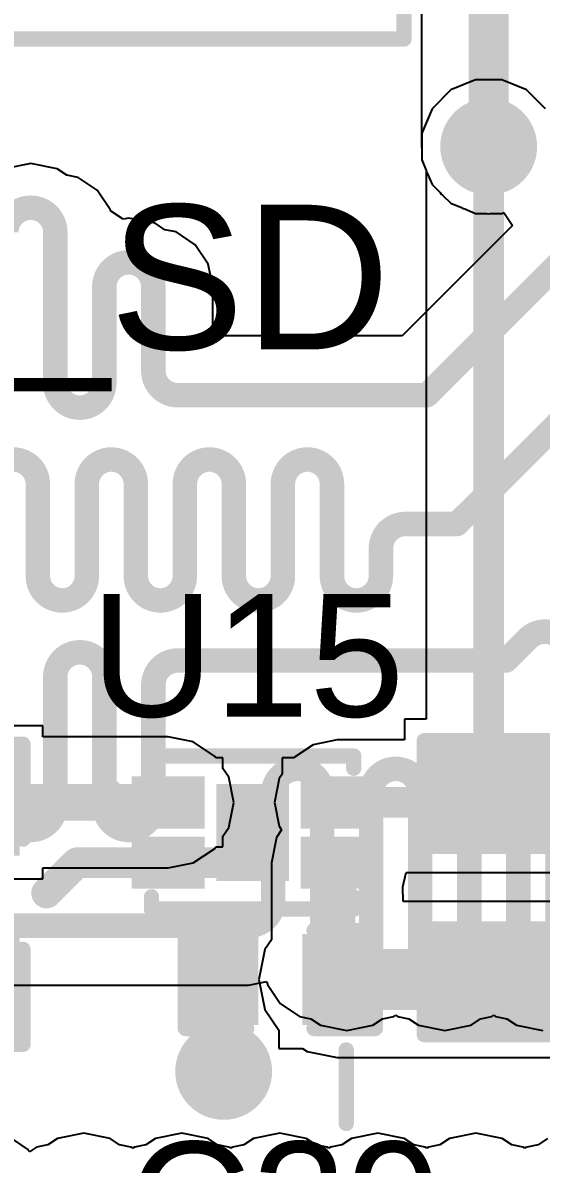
# Model space of a CAD drawing. Header units: millimetres. Extents: x 0 to 172, y 0 to 138.
# Drawn here: x 6.79 to 11.09, y 11.55 to 21.02 of the extents above; entities that cross this region are included whole.
import ezdxf

# ---------------------------------------------------------------- set-up
doc = ezdxf.new("R2010")
doc.units = ezdxf.units.MM
for name, color, linetype in [('BottomLayer', 5, 'Continuous'), ('BottomSolder', 6, 'Continuous'), ('TopLayer', 1, 'Continuous'), ('TopOverlay', 2, 'Continuous'), ('TopPaste', 8, 'Continuous'), ('TopSolder', 216, 'Continuous'), ('ViaHoleLayer', 16, 'Continuous')]:
    doc.layers.add(name, color=color, linetype=linetype)
doc.styles.add('Arial', font='', dxfattribs={"height": 0.2})
doc.styles.get('Arial').set_extended_font_data('Arial')

# ---------------------------------------------------------------- blocks, each defined once
blk = doc.blocks.new('4_TMLF___1_2X1_6__19')
at = {"layer": 'TopLayer'}
for points in [[(-0.9, 0.365), (-0.5, 0.365), (-0.5, 0.135), (-0.9, 0.135)], [(-0.2, 0.3), (0.2, 0.3), (0.2, -0.3), (-0.2, -0.3)], [(0.5, 0.365), (0.9, 0.365), (0.9, 0.135), (0.5, 0.135)], [(-0.9, -0.135), (-0.5, -0.135), (-0.5, -0.365), (-0.9, -0.365)], [(0.5, -0.135), (0.9, -0.135), (0.9, -0.365), (0.5, -0.365)]]:
    blk.add_hatch(color=1, dxfattribs=at).paths.add_polyline_path(points)
at = {"layer": 'TopPaste'}
for points in [[(-0.9, 0.365), (-0.5, 0.365), (-0.5, 0.135), (-0.9, 0.135)], [(-0.2, 0.3), (0.2, 0.3), (0.2, -0.3), (-0.2, -0.3)], [(0.5, 0.365), (0.9, 0.365), (0.9, 0.135), (0.5, 0.135)], [(-0.9, -0.135), (-0.5, -0.135), (-0.5, -0.365), (-0.9, -0.365)], [(0.5, -0.135), (0.9, -0.135), (0.9, -0.365), (0.5, -0.365)]]:
    blk.add_hatch(color=8, dxfattribs=at).paths.add_polyline_path(points)
at = {"layer": 'TopSolder'}
for points in [[(-1.0016, 0.4666), (-0.3984, 0.4666), (-0.3984, 0.0334), (-1.0016, 0.0334)], [(-0.3016, 0.4016), (0.3016, 0.4016), (0.3016, -0.4016), (-0.3016, -0.4016)], [(0.3984, 0.4666), (1.0016, 0.4666), (1.0016, 0.0334), (0.3984, 0.0334)], [(-1.0016, -0.0334), (-0.3984, -0.0334), (-0.3984, -0.4666), (-1.0016, -0.4666)], [(0.3984, -0.0334), (1.0016, -0.0334), (1.0016, -0.4666), (0.3984, -0.4666)]]:
    blk.add_hatch(color=216, dxfattribs=at).paths.add_polyline_path(points)
at = {"layer": 'TopOverlay', "const_width": 0.127}
for points in [[(-0.8382, 0.635), (0.8382, 0.635)], [(-0.8382, 0.5334), (-0.8382, 0.635)], [(0.8382, 0.5334), (0.8382, 0.6334)], [(-1.1938, 0.4064), (-1.0668, 0.2794)], [(-1.1938, 0.1524), (-1.1938, 0.4064)], [(-1.1938, 0.1524), (-1.0668, 0.2794)], [(-0.8382, -0.635), (-0.8382, -0.5334)], [(0.8382, -0.6334), (0.8382, -0.5334)], [(-0.8382, -0.635), (0.8382, -0.635)]]:
    blk.add_lwpolyline(points, dxfattribs=at)
at = {"layer": 'TopOverlay', "const_width": 0.0635}
for points in [[(-0.8699, 0.635, 1), (-0.8064, 0.635, 1)], [(-0.8699, 0.635, 1), (-0.8064, 0.635, 1)], [(0.8065, 0.635, 1), (0.87, 0.635, 1)], [(0.8065, 0.6334, 1), (0.87, 0.6334, 1)], [(-0.8699, 0.5334, 1), (-0.8064, 0.5334, 1)], [(0.8065, 0.5334, 1), (0.87, 0.5334, 1)], [(-1.2255, 0.4064, 1), (-1.1621, 0.4064, 1)], [(-1.2255, 0.4064, 1), (-1.1621, 0.4064, 1)], [(-1.0985, 0.2794, 1), (-1.0351, 0.2794, 1)], [(-1.0985, 0.2794, 1), (-1.0351, 0.2794, 1)], [(-1.2255, 0.1524, 1), (-1.1621, 0.1524, 1)], [(-1.2255, 0.1524, 1), (-1.1621, 0.1524, 1)], [(-0.8699, -0.5334, 1), (-0.8064, -0.5334, 1)], [(0.8065, -0.5334, 1), (0.87, -0.5334, 1)], [(-0.8699, -0.635, 1), (-0.8064, -0.635, 1)], [(-0.8699, -0.635, 1), (-0.8064, -0.635, 1)], [(0.8065, -0.6334, 1), (0.87, -0.6334, 1)], [(0.8065, -0.635, 1), (0.87, -0.635, 1)]]:
    blk.add_lwpolyline(points, format="xyb", close=True, dxfattribs=at)
blk = doc.blocks.new('SSOP_28_208____31')
at = {"layer": 'TopOverlay', "const_width": 0.127}
for points in [[(2.7178, -5.207), (2.7178, -4.6228)], [(-2.7178, -5.207), (2.7178, -5.207)]]:
    blk.add_lwpolyline(points, dxfattribs=at)
at = {"layer": 'TopOverlay', "const_width": 0.0635}
blk.add_lwpolyline([(2.686, -5.207, 1), (2.7496, -5.207, 1)], format="xyb", close=True, dxfattribs=at)
blk.add_lwpolyline([(2.686, -5.207, 1), (2.7496, -5.207, 1)], format="xyb", close=True, dxfattribs=at)
blk = doc.blocks.new('R___0603_197')
at = {"layer": 'TopLayer'}
for points in [[(-0.381, 0.4445), (-0.381, -0.4445), (-1.143, -0.4445), (-1.143, 0.4445)], [(1.143, 0.4445), (1.143, -0.4445), (0.381, -0.4445), (0.381, 0.4445)]]:
    blk.add_hatch(color=1, dxfattribs=at).paths.add_polyline_path(points)
at = {"layer": 'TopPaste'}
for points in [[(-0.381, 0.4445), (-0.381, -0.4445), (-1.143, -0.4445), (-1.143, 0.4445)], [(1.143, 0.4445), (1.143, -0.4445), (0.381, -0.4445), (0.381, 0.4445)]]:
    blk.add_hatch(color=8, dxfattribs=at).paths.add_polyline_path(points)
at = {"layer": 'TopSolder'}
for points in [[(-0.2794, 0.5461), (-0.2794, -0.5461), (-1.2446, -0.5461), (-1.2446, 0.5461)], [(1.2446, 0.5461), (1.2446, -0.5461), (0.2794, -0.5461), (0.2794, 0.5461)]]:
    blk.add_hatch(color=216, dxfattribs=at).paths.add_polyline_path(points)
at = {"layer": 'TopOverlay', "const_width": 0.127}
for points in [[(1.2192, 0.5334), (-1.2192, 0.5334)], [(-1.2192, -0.5334), (-1.2192, 0.5334)], [(1.2192, -0.5334), (1.2192, 0.5334)], [(1.2192, -0.5334), (-1.2192, -0.5334)]]:
    blk.add_lwpolyline(points, dxfattribs=at)
at = {"layer": 'TopOverlay', "const_width": 0.0635}
for points in [[(-1.25095, 0.5334, 1), (-1.18745, 0.5334, 1)], [(-1.25095, 0.5334, 1), (-1.18745, 0.5334, 1)], [(1.18745, 0.5334, 1), (1.25095, 0.5334, 1)], [(1.18745, 0.5334, 1), (1.25095, 0.5334, 1)], [(-1.25095, -0.5334, 1), (-1.18745, -0.5334, 1)], [(-1.25095, -0.5334, 1), (-1.18745, -0.5334, 1)], [(1.18745, -0.5334, 1), (1.25095, -0.5334, 1)], [(1.18745, -0.5334, 1), (1.25095, -0.5334, 1)]]:
    blk.add_lwpolyline(points, format="xyb", close=True, dxfattribs=at)
blk = doc.blocks.new('C___0603_401')
at = {"layer": 'TopLayer'}
for points in [[(-0.381, 0.4445), (-0.381, -0.4445), (-1.143, -0.4445), (-1.143, 0.4445)], [(1.143, 0.4445), (1.143, -0.4445), (0.381, -0.4445), (0.381, 0.4445)]]:
    blk.add_hatch(color=1, dxfattribs=at).paths.add_polyline_path(points)
at = {"layer": 'TopPaste'}
for points in [[(-0.381, 0.4445), (-0.381, -0.4445), (-1.143, -0.4445), (-1.143, 0.4445)], [(1.143, 0.4445), (1.143, -0.4445), (0.381, -0.4445), (0.381, 0.4445)]]:
    blk.add_hatch(color=8, dxfattribs=at).paths.add_polyline_path(points)
at = {"layer": 'TopSolder'}
for points in [[(-0.321, 0.5045), (-0.321, -0.5045), (-1.203, -0.5045), (-1.203, 0.5045)], [(1.203, 0.5045), (1.203, -0.5045), (0.321, -0.5045), (0.321, 0.5045)]]:
    blk.add_hatch(color=216, dxfattribs=at).paths.add_polyline_path(points)
at = {"layer": 'TopOverlay', "const_width": 0.127}
for points in [[(-1.2446, 0.5334), (-1.2446, -0.5334)], [(-1.2446, 0.5334), (-0.4572, 0.5334)], [(0.4572, 0.5334), (1.2446, 0.5334)], [(1.2446, 0.5334), (1.2446, -0.5334)], [(-1.2446, -0.5334), (-0.4572, -0.5334)], [(0.4572, -0.5334), (1.2446, -0.5334)]]:
    blk.add_lwpolyline(points, dxfattribs=at)
at = {"layer": 'TopOverlay', "const_width": 0.0635}
for points in [[(-1.2764, 0.5334, 1), (-1.2128, 0.5334, 1)], [(-1.2764, 0.5334, 1), (-1.2128, 0.5334, 1)], [(-0.4889, 0.5334, 1), (-0.4254, 0.5334, 1)], [(0.4254, 0.5334, 1), (0.4889, 0.5334, 1)], [(1.2128, 0.5334, 1), (1.2764, 0.5334, 1)], [(1.2128, 0.5334, 1), (1.2764, 0.5334, 1)], [(-1.2764, -0.5334, 1), (-1.2128, -0.5334, 1)], [(-1.2764, -0.5334, 1), (-1.2128, -0.5334, 1)], [(-0.4889, -0.5334, 1), (-0.4254, -0.5334, 1)], [(0.4254, -0.5334, 1), (0.4889, -0.5334, 1)], [(1.2128, -0.5334, 1), (1.2764, -0.5334, 1)], [(1.2128, -0.5334, 1), (1.2764, -0.5334, 1)]]:
    blk.add_lwpolyline(points, format="xyb", close=True, dxfattribs=at)
blk = doc.blocks.new('C___0402_402')
at = {"layer": 'TopLayer'}
for points in [[(-0.6985, -0.3175), (-0.6985, 0.3175), (-0.2413, 0.3175), (-0.2413, -0.3175)], [(0.2413, -0.3175), (0.2413, 0.3175), (0.6985, 0.3175), (0.6985, -0.3175)]]:
    blk.add_hatch(color=1, dxfattribs=at).paths.add_polyline_path(points)
at = {"layer": 'TopPaste'}
for points in [[(-0.6985, -0.3175), (-0.6985, 0.3175), (-0.2413, 0.3175), (-0.2413, -0.3175)], [(0.2413, -0.3175), (0.2413, 0.3175), (0.6985, 0.3175), (0.6985, -0.3175)]]:
    blk.add_hatch(color=8, dxfattribs=at).paths.add_polyline_path(points)
at = {"layer": 'TopSolder'}
for points in [[(-0.7585, -0.3775), (-0.7585, 0.3775), (-0.1813, 0.3775), (-0.1813, -0.3775)], [(0.1813, -0.3775), (0.1813, 0.3775), (0.7585, 0.3775), (0.7585, -0.3775)]]:
    blk.add_hatch(color=216, dxfattribs=at).paths.add_polyline_path(points)
at = {"layer": 'TopOverlay', "const_width": 0.127}
for points in [[(-0.7874, -0.4064), (-0.7874, 0.4064)], [(-0.7874, 0.4064), (-0.2794, 0.4064)], [(0.2794, 0.4064), (0.7874, 0.4064)], [(0.7874, -0.4064), (0.7874, 0.4064)], [(-0.7874, -0.4064), (-0.2794, -0.4064)], [(0.2794, -0.4064), (0.7874, -0.4064)]]:
    blk.add_lwpolyline(points, dxfattribs=at)
at = {"layer": 'TopOverlay', "const_width": 0.0635}
for points in [[(-0.8191, 0.4064, 1), (-0.7556, 0.4064, 1)], [(-0.8191, 0.4064, 1), (-0.7556, 0.4064, 1)], [(-0.3111, 0.4064, 1), (-0.2477, 0.4064, 1)], [(0.2477, 0.4064, 1), (0.3111, 0.4064, 1)], [(0.7556, 0.4064, 1), (0.8191, 0.4064, 1)], [(0.7556, 0.4064, 1), (0.8191, 0.4064, 1)], [(-0.8191, -0.4064, 1), (-0.7556, -0.4064, 1)], [(-0.8191, -0.4064, 1), (-0.7556, -0.4064, 1)], [(-0.3111, -0.4064, 1), (-0.2477, -0.4064, 1)], [(0.2477, -0.4064, 1), (0.3111, -0.4064, 1)], [(0.7556, -0.4064, 1), (0.8191, -0.4064, 1)], [(0.7556, -0.4064, 1), (0.8191, -0.4064, 1)]]:
    blk.add_lwpolyline(points, format="xyb", close=True, dxfattribs=at)

msp = doc.modelspace()

# ---------------------------------------------------------------- hatches: boundary and pattern name
at = {"layer": 'BottomLayer'}
h = msp.add_hatch(color=5, dxfattribs=at)
edge = h.paths.add_edge_path()
edge.add_arc((10.6553, 19.9898), 0.3, 0, 360)
h = msp.add_hatch(color=5, dxfattribs=at)
edge = h.paths.add_edge_path()
edge.add_arc((8.4582, 12.319), 0.3, 0, 360)
at = {"layer": 'BottomSolder'}
h = msp.add_hatch(color=6, dxfattribs=at)
edge = h.paths.add_edge_path()
edge.add_arc((10.6553, 19.9898), 0.4016, 0, 360)
h = msp.add_hatch(color=6, dxfattribs=at)
edge = h.paths.add_edge_path()
edge.add_arc((8.4582, 12.319), 0.4016, 0, 360)
at = {"layer": 'TopLayer'}
h = msp.add_hatch(color=1, dxfattribs=at)
edge = h.paths.add_edge_path()
edge.add_arc((10.6553, 19.9898), 0.3, 0, 360)
h = msp.add_hatch(color=1, dxfattribs=at)
edge = h.paths.add_edge_path()
edge.add_arc((8.4582, 12.319), 0.3, 0, 360)
at = {"layer": 'TopSolder'}
h = msp.add_hatch(color=216, dxfattribs=at)
edge = h.paths.add_edge_path()
edge.add_arc((10.6553, 19.9898), 0.4016, 0, 360)
h = msp.add_hatch(color=216, dxfattribs=at)
edge = h.paths.add_edge_path()
edge.add_arc((8.4582, 12.319), 0.4016, 0, 360)
at = {"layer": 'ViaHoleLayer'}
h = msp.add_hatch(color=16, dxfattribs=at)
edge = h.paths.add_edge_path()
edge.add_arc((10.6553, 19.9898), 0.15, 0, 360)
h = msp.add_hatch(color=16, dxfattribs=at)
edge = h.paths.add_edge_path()
edge.add_arc((8.4582, 12.319), 0.15, 0, 360)

# ---------------------------------------------------------------- linework, layer by layer
at = {"layer": 'BottomLayer'}
for p, q in [((10.0985, 30.8483), (10.0985, 19.9898)), ((10.0985, 19.9898), (10.1013, 19.9757)), ((10.1013, 19.9757), (10.1013, 19.8796)), ((6.859, 19.8495), (6.641, 19.8061)), ((7.077, 19.8061), (6.859, 19.8495)), ((7.1565, 19.753), (7.077, 19.8061)), ((10.1013, 19.8796), (10.1381, 19.7908)), ((10.1381, 19.7908), (10.1409, 19.7767)), ((7.2505, 19.7343), (7.1565, 19.753)), ((7.4102, 19.6277), (7.2505, 19.7343)), ((10.1409, 19.7767), (10.1489, 19.7648)), ((10.1489, 19.7648), (10.1856, 19.676)), ((7.5168, 19.468), (7.4102, 19.6277)), ((10.1856, 19.676), (10.2536, 19.608)), ((10.2536, 19.608), (10.2616, 19.5961)), ((10.2616, 19.5961), (10.2735, 19.5881)), ((10.2735, 19.5881), (10.3415, 19.5201)), ((10.3415, 19.5201), (10.4303, 19.4834)), ((7.5188, 19.4578), (7.5168, 19.468)), ((7.6244, 19.3873), (7.5188, 19.4578)), ((10.4303, 19.4834), (10.4422, 19.4754)), ((10.4422, 19.4754), (10.4563, 19.4726)), ((10.4563, 19.4726), (10.5451, 19.4358)), ((10.5451, 19.4358), (10.6412, 19.4358)), ((10.6412, 19.4358), (10.6553, 19.433)), ((10.6553, 19.433), (10.6694, 19.4358)), ((10.6694, 19.4358), (10.7655, 19.4358)), ((10.7655, 19.4358), (10.782, 19.4427)), ((10.782, 19.4427), (10.854, 19.335)), ((7.6718, 19.3967), (7.6244, 19.3873)), ((7.8898, 19.3533), (7.6718, 19.3967)), ((7.9693, 19.3002), (7.8898, 19.3533)), ((10.854, 19.335), (9.9384, 18.4194)), ((8.0633, 19.2815), (7.9693, 19.3002)), ((8.223, 19.1749), (8.0633, 19.2815)), ((8.3296, 19.0152), (8.223, 19.1749)), ((8.3671, 18.8269), (8.3296, 19.0152)), ((8.3671, 18.4194), (8.3671, 18.8269)), ((9.9384, 18.4194), (8.3671, 18.4194)), ((8.6653, 13.0353), (8.8154, 13.0652)), ((8.8154, 13.0652), (8.8203, 13.0409)), ((5.9446, 13.0353), (8.6653, 13.0353)), ((8.8203, 13.0409), (8.9269, 12.8812)), ((8.9269, 12.8812), (9.0866, 12.7746)), ((9.8696, 12.7746), (9.8845, 12.7845)), ((9.8845, 12.7845), (9.8994, 12.7746)), ((10.6824, 12.7746), (10.6973, 12.7845)), ((10.6973, 12.7845), (10.7122, 12.7746)), ((9.0866, 12.7746), (9.1806, 12.7559)), ((9.1806, 12.7559), (9.26, 12.7028)), ((9.26, 12.7028), (9.4781, 12.6594)), ((9.4781, 12.6594), (9.6961, 12.7028)), ((9.6961, 12.7028), (9.7755, 12.7559)), ((9.7755, 12.7559), (9.8696, 12.7746)), ((9.8994, 12.7746), (9.9934, 12.7559)), ((9.9934, 12.7559), (10.0728, 12.7028)), ((10.0728, 12.7028), (10.2909, 12.6594)), ((10.2909, 12.6594), (10.5089, 12.7028)), ((10.5089, 12.7028), (10.5883, 12.7559)), ((10.5883, 12.7559), (10.6824, 12.7746)), ((10.7122, 12.7746), (10.8062, 12.7559)), ((10.8062, 12.7559), (10.8856, 12.7028)), ((10.8856, 12.7028), (11.1037, 12.6594)), ((6.833, 11.6753), (6.6734, 11.782)), ((7.0798, 11.763), (7.0004, 11.71)), ((7.2979, 11.8064), (7.0798, 11.763)), ((7.5159, 11.763), (7.2979, 11.8064)), ((7.5953, 11.71), (7.5159, 11.763)), ((7.8926, 11.763), (7.8132, 11.71)), ((8.1107, 11.8064), (7.8926, 11.763)), ((8.3287, 11.763), (8.1107, 11.8064)), ((8.4081, 11.71), (8.3287, 11.763)), ((8.7054, 11.763), (8.626, 11.71)), ((8.9235, 11.8064), (8.7054, 11.763)), ((9.1415, 11.763), (8.9235, 11.8064)), ((9.2209, 11.71), (9.1415, 11.763)), ((9.5182, 11.763), (9.4388, 11.71)), ((9.7363, 11.8064), (9.5182, 11.763)), ((9.9543, 11.763), (9.7363, 11.8064)), ((10.0337, 11.71), (9.9543, 11.763)), ((10.331, 11.763), (10.2516, 11.71)), ((10.5491, 11.8064), (10.331, 11.763)), ((10.7671, 11.763), (10.5491, 11.8064)), ((10.8465, 11.71), (10.7671, 11.763)), ((11.1438, 11.763), (11.0644, 11.71)), ((6.8483, 11.6524), (6.833, 11.6753)), ((6.9064, 11.6913), (6.8483, 11.6524)), ((7.0004, 11.71), (6.9064, 11.6913)), ((7.6894, 11.6913), (7.5953, 11.71)), ((7.7043, 11.6813), (7.6894, 11.6913)), ((7.7192, 11.6913), (7.7043, 11.6813)), ((7.8132, 11.71), (7.7192, 11.6913)), ((8.5022, 11.6913), (8.4081, 11.71)), ((8.5171, 11.6813), (8.5022, 11.6913)), ((8.532, 11.6913), (8.5171, 11.6813)), ((8.626, 11.71), (8.532, 11.6913)), ((9.315, 11.6913), (9.2209, 11.71)), ((9.3299, 11.6813), (9.315, 11.6913)), ((9.3448, 11.6913), (9.3299, 11.6813)), ((9.4388, 11.71), (9.3448, 11.6913)), ((10.1278, 11.6913), (10.0337, 11.71)), ((10.1427, 11.6813), (10.1278, 11.6913)), ((10.1576, 11.6913), (10.1427, 11.6813)), ((10.2516, 11.71), (10.1576, 11.6913)), ((10.9406, 11.6913), (10.8465, 11.71)), ((10.9555, 11.6813), (10.9406, 11.6913)), ((10.9704, 11.6913), (10.9555, 11.6813)), ((11.0644, 11.71), (10.9704, 11.6913))]:
    msp.add_line(p, q, dxfattribs=at)
for points, const_width in [([(10.6553, 19.9898), (10.6553, 30.8483)], 0.3302), ([(10.1422, 17.9274), (11.5385, 19.3237)], 0.2032), ([(7.0622, 18.0276), (7.0622, 19.2797)], 0.2032), ([(7.4686, 18.0276), (7.4686, 18.8269)], 0.2032), ([(7.875, 18.1306), (7.875, 18.8269)], 0.2032), ([(10.4897, 16.9566), (12.1652, 18.6321)], 0.2032), ([(8.0782, 17.9274), (9.2933, 17.9274)], 0.2032), ([(9.2933, 17.9274), (10.1422, 17.9274)], 0.2032), ([(6.9172, 16.4285), (6.9172, 17.191)], 0.2032), ([(7.3236, 16.4285), (7.3236, 17.191)], 0.2032), ([(7.73, 16.4285), (7.73, 17.191)], 0.2032), ([(8.1364, 16.4285), (8.1364, 17.191)], 0.2032), ([(8.5428, 16.4285), (8.5428, 17.191)], 0.2032), ([(8.9492, 16.4285), (8.9492, 17.191)], 0.2032), ([(9.3556, 16.4285), (9.3556, 17.191)], 0.2032), ([(10.3928, 16.8598), (10.4897, 16.9566)], 0.2032), ([(9.9652, 16.8598), (10.3928, 16.8598)], 0.2032), ([(9.762, 16.4285), (9.762, 16.6566)], 0.2032), ([(10.7985, 15.7274), (10.9784, 15.9073)], 0.2032), ([(8.0782, 15.7274), (8.852, 15.7274)], 0.2032), ([(8.852, 15.7274), (10.1526, 15.7274)], 0.2032), ([(10.1526, 15.7274), (10.7985, 15.7274)], 0.2032), ([(7.0622, 14.5244), (7.0622, 15.5921)], 0.2032), ([(7.4686, 14.5244), (7.4686, 15.5921)], 0.2032), ([(7.875, 14.5244), (7.875, 15.5242)], 0.2032), ([(8.8685, 13.7306), (8.8685, 14.6255)], 0.2032), ([(9.2749, 13.2292), (9.2749, 14.6255)], 0.2032), ([(9.6813, 13.2292), (9.6813, 14.6255)], 0.2032), ([(10.0877, 13.2292), (10.0877, 14.6255)], 0.2032), ([(10.4941, 13.2292), (10.4941, 14.6255)], 0.2032), ([(10.9005, 13.2292), (10.9005, 14.6255)], 0.2032), ([(4.9406, 13.5274), (8.5636, 13.5274)], 0.2032), ([(8.5636, 13.5274), (8.6653, 13.5274)], 0.2032)]:
    msp.add_lwpolyline(points, dxfattribs=dict(at, const_width=const_width))
for points, const_width in [([(10.5727, 19.9898, 1), (10.7378, 19.9898, 1)], 0.1651), ([(7.0114, 19.2797, 1), (7.113, 19.2797, 1)], 0.1016), ([(7.0114, 19.2797, 1), (7.113, 19.2797, 1)], 0.1016), ([(7.4178, 18.8269, 1), (7.5194, 18.8269, 1)], 0.1016), ([(7.4178, 18.8269, 1), (7.5194, 18.8269, 1)], 0.1016), ([(7.8242, 18.8269, 1), (7.9258, 18.8269, 1)], 0.1016), ([(7.8242, 18.8269, 1), (7.9258, 18.8269, 1)], 0.1016), ([(7.8242, 18.1306, 1), (7.9258, 18.1306, 1)], 0.1016), ([(7.8242, 18.1306, 1), (7.9258, 18.1306, 1)], 0.1016), ([(7.0114, 18.0276, 1), (7.113, 18.0276, 1)], 0.1016), ([(7.0114, 18.0276, 1), (7.113, 18.0276, 1)], 0.1016), ([(7.4178, 18.0276, 1), (7.5194, 18.0276, 1)], 0.1016), ([(7.4178, 18.0276, 1), (7.5194, 18.0276, 1)], 0.1016), ([(8.0274, 17.9274, 1), (8.129, 17.9274, 1)], 0.1016), ([(8.0274, 17.9274, 1), (8.129, 17.9274, 1)], 0.1016), ([(9.2425, 17.9274, 1), (9.3441, 17.9274, 1)], 0.1016), ([(9.2425, 17.9274, 1), (9.3441, 17.9274, 1)], 0.1016), ([(10.0914, 17.9274, 1), (10.193, 17.9274, 1)], 0.1016), ([(10.0914, 17.9274, 1), (10.193, 17.9274, 1)], 0.1016), ([(6.8664, 17.191, 1), (6.968, 17.191, 1)], 0.1016), ([(6.8664, 17.191, 1), (6.968, 17.191, 1)], 0.1016), ([(7.2728, 17.191, 1), (7.3744, 17.191, 1)], 0.1016), ([(7.2728, 17.191, 1), (7.3744, 17.191, 1)], 0.1016), ([(7.6792, 17.191, 1), (7.7808, 17.191, 1)], 0.1016), ([(7.6792, 17.191, 1), (7.7808, 17.191, 1)], 0.1016), ([(8.0856, 17.191, 1), (8.1872, 17.191, 1)], 0.1016), ([(8.0856, 17.191, 1), (8.1872, 17.191, 1)], 0.1016), ([(8.492, 17.191, 1), (8.5936, 17.191, 1)], 0.1016), ([(8.492, 17.191, 1), (8.5936, 17.191, 1)], 0.1016), ([(8.8984, 17.191, 1), (9, 17.191, 1)], 0.1016), ([(8.8984, 17.191, 1), (9, 17.191, 1)], 0.1016), ([(9.3048, 17.191, 1), (9.4064, 17.191, 1)], 0.1016), ([(9.3048, 17.191, 1), (9.4064, 17.191, 1)], 0.1016), ([(10.4389, 16.9566, 1), (10.5405, 16.9566, 1)], 0.1016), ([(10.4389, 16.9566, 1), (10.5405, 16.9566, 1)], 0.1016), ([(9.9144, 16.8598, 1), (10.016, 16.8598, 1)], 0.1016), ([(9.9144, 16.8598, 1), (10.016, 16.8598, 1)], 0.1016), ([(10.342, 16.8598, 1), (10.4436, 16.8598, 1)], 0.1016), ([(10.342, 16.8598, 1), (10.4436, 16.8598, 1)], 0.1016), ([(9.7112, 16.6566, 1), (9.8128, 16.6566, 1)], 0.1016), ([(9.7112, 16.6566, 1), (9.8128, 16.6566, 1)], 0.1016), ([(6.8664, 16.4285, 1), (6.968, 16.4285, 1)], 0.1016), ([(6.8664, 16.4285, 1), (6.968, 16.4285, 1)], 0.1016), ([(7.2728, 16.4285, 1), (7.3744, 16.4285, 1)], 0.1016), ([(7.2728, 16.4285, 1), (7.3744, 16.4285, 1)], 0.1016), ([(7.6792, 16.4285, 1), (7.7808, 16.4285, 1)], 0.1016), ([(7.6792, 16.4285, 1), (7.7808, 16.4285, 1)], 0.1016), ([(8.0856, 16.4285, 1), (8.1872, 16.4285, 1)], 0.1016), ([(8.0856, 16.4285, 1), (8.1872, 16.4285, 1)], 0.1016), ([(8.492, 16.4285, 1), (8.5936, 16.4285, 1)], 0.1016), ([(8.492, 16.4285, 1), (8.5936, 16.4285, 1)], 0.1016), ([(8.8984, 16.4285, 1), (9, 16.4285, 1)], 0.1016), ([(8.8984, 16.4285, 1), (9, 16.4285, 1)], 0.1016), ([(9.3048, 16.4285, 1), (9.4064, 16.4285, 1)], 0.1016), ([(9.3048, 16.4285, 1), (9.4064, 16.4285, 1)], 0.1016), ([(9.7112, 16.4285, 1), (9.8128, 16.4285, 1)], 0.1016), ([(9.7112, 16.4285, 1), (9.8128, 16.4285, 1)], 0.1016), ([(10.9276, 15.9073, 1), (11.0292, 15.9073, 1)], 0.1016), ([(10.9276, 15.9073, 1), (11.0292, 15.9073, 1)], 0.1016), ([(8.0274, 15.7274, 1), (8.129, 15.7274, 1)], 0.1016), ([(8.0274, 15.7274, 1), (8.129, 15.7274, 1)], 0.1016), ([(8.8012, 15.7274, 1), (8.9028, 15.7274, 1)], 0.1016), ([(8.8012, 15.7274, 1), (8.9028, 15.7274, 1)], 0.1016), ([(10.1018, 15.7274, 1), (10.2034, 15.7274, 1)], 0.1016), ([(10.1018, 15.7274, 1), (10.2034, 15.7274, 1)], 0.1016), ([(10.7477, 15.7274, 1), (10.8493, 15.7274, 1)], 0.1016), ([(10.7477, 15.7274, 1), (10.8493, 15.7274, 1)], 0.1016), ([(7.0114, 15.5921, 1), (7.113, 15.5921, 1)], 0.1016), ([(7.0114, 15.5921, 1), (7.113, 15.5921, 1)], 0.1016), ([(7.4178, 15.5921, 1), (7.5194, 15.5921, 1)], 0.1016), ([(7.4178, 15.5921, 1), (7.5194, 15.5921, 1)], 0.1016), ([(7.8242, 15.5242, 1), (7.9258, 15.5242, 1)], 0.1016), ([(7.8242, 15.5242, 1), (7.9258, 15.5242, 1)], 0.1016), ([(8.8177, 14.6255, 1), (8.9193, 14.6255, 1)], 0.1016), ([(8.8177, 14.6255, 1), (8.9193, 14.6255, 1)], 0.1016), ([(9.2241, 14.6255, 1), (9.3257, 14.6255, 1)], 0.1016), ([(9.2241, 14.6255, 1), (9.3257, 14.6255, 1)], 0.1016), ([(9.6305, 14.6255, 1), (9.7321, 14.6255, 1)], 0.1016), ([(9.6305, 14.6255, 1), (9.7321, 14.6255, 1)], 0.1016), ([(10.0369, 14.6255, 1), (10.1385, 14.6255, 1)], 0.1016), ([(10.0369, 14.6255, 1), (10.1385, 14.6255, 1)], 0.1016), ([(10.4433, 14.6255, 1), (10.5449, 14.6255, 1)], 0.1016), ([(10.4433, 14.6255, 1), (10.5449, 14.6255, 1)], 0.1016), ([(10.8497, 14.6255, 1), (10.9513, 14.6255, 1)], 0.1016), ([(10.8497, 14.6255, 1), (10.9513, 14.6255, 1)], 0.1016), ([(7.0114, 14.5244, 1), (7.113, 14.5244, 1)], 0.1016), ([(7.0114, 14.5244, 1), (7.113, 14.5244, 1)], 0.1016), ([(7.4178, 14.5244, 1), (7.5194, 14.5244, 1)], 0.1016), ([(7.4178, 14.5244, 1), (7.5194, 14.5244, 1)], 0.1016), ([(7.8242, 14.5244, 1), (7.9258, 14.5244, 1)], 0.1016), ([(7.8242, 14.5244, 1), (7.9258, 14.5244, 1)], 0.1016), ([(8.8177, 13.7306, 1), (8.9193, 13.7306, 1)], 0.1016), ([(8.8177, 13.7306, 1), (8.9193, 13.7306, 1)], 0.1016), ([(8.5128, 13.5274, 1), (8.6144, 13.5274, 1)], 0.1016), ([(8.5128, 13.5274, 1), (8.6144, 13.5274, 1)], 0.1016), ([(8.6145, 13.5274, 1), (8.7161, 13.5274, 1)], 0.1016), ([(8.6145, 13.5274, 1), (8.7161, 13.5274, 1)], 0.1016), ([(9.2241, 13.2292, 1), (9.3257, 13.2292, 1)], 0.1016), ([(9.2241, 13.2292, 1), (9.3257, 13.2292, 1)], 0.1016), ([(9.6305, 13.2292, 1), (9.7321, 13.2292, 1)], 0.1016), ([(9.6305, 13.2292, 1), (9.7321, 13.2292, 1)], 0.1016), ([(10.0369, 13.2292, 1), (10.1385, 13.2292, 1)], 0.1016), ([(10.0369, 13.2292, 1), (10.1385, 13.2292, 1)], 0.1016), ([(10.4433, 13.2292, 1), (10.5449, 13.2292, 1)], 0.1016), ([(10.4433, 13.2292, 1), (10.5449, 13.2292, 1)], 0.1016), ([(10.8497, 13.2292, 1), (10.9513, 13.2292, 1)], 0.1016), ([(10.8497, 13.2292, 1), (10.9513, 13.2292, 1)], 0.1016)]:
    msp.add_lwpolyline(points, format="xyb", close=True, dxfattribs=dict(at, const_width=const_width))
at = {"layer": 'BottomLayer', "const_width": 0.2032}
for points in [[(6.6558, 19.2797, -1), (7.0622, 19.2797)], [(7.4686, 18.8269, -1), (7.875, 18.8269)], [(8.0782, 17.9274, -0.414214), (7.875, 18.1306)], [(7.4686, 18.0276, -1), (7.0622, 18.0276)], [(6.5108, 17.191, -1), (6.9172, 17.191)], [(7.3236, 17.191, -1), (7.73, 17.191)], [(8.1364, 17.191, -1), (8.5428, 17.191)], [(8.9492, 17.191, -1), (9.3556, 17.191)], [(9.762, 16.6566, -0.414214), (9.9652, 16.8598)], [(7.3236, 16.4285, -1), (6.9172, 16.4285)], [(8.1364, 16.4285, -1), (7.73, 16.4285)], [(8.9492, 16.4285, -1), (8.5428, 16.4285)], [(9.762, 16.4285, -1), (9.3556, 16.4285)], [(10.9784, 15.9073, -0.414219), (11.2658, 15.9073)], [(7.0622, 15.5921, -1), (7.4686, 15.5921)], [(7.875, 15.5242, -0.414214), (8.0782, 15.7274)], [(8.8685, 14.6255, -1), (9.2749, 14.6255)], [(9.6813, 14.6255, -1), (10.0877, 14.6255)], [(10.4941, 14.6255, -1), (10.9005, 14.6255)], [(7.0622, 14.5244, -1), (6.6558, 14.5244)], [(7.875, 14.5244, -1), (7.4686, 14.5244)], [(8.8685, 13.7306, -0.414214), (8.6653, 13.5274)], [(9.6813, 13.2292, -1), (9.2749, 13.2292)], [(10.4941, 13.2292, -1), (10.0877, 13.2292)], [(11.3069, 13.2292, -1), (10.9005, 13.2292)]]:
    msp.add_lwpolyline(points, format="xyb", dxfattribs=at)
at = {"layer": 'TopLayer'}
for p, q in [((10.5451, 20.5438), (10.3415, 20.4595)), ((10.7655, 20.5438), (10.5451, 20.5438)), ((10.9691, 20.4595), (10.7655, 20.5438)), ((10.3415, 20.4595), (10.1856, 20.3036)), ((11.125, 20.3036), (10.9691, 20.4595)), ((10.1856, 20.3036), (10.1013, 20.1)), ((10.1013, 20.1), (10.1013, 19.8796)), ((10.1013, 19.8796), (10.1373, 19.7926)), ((10.1373, 19.7926), (10.1373, 15.24)), ((6.9596, 15.1852), (5.5626, 15.1852)), ((6.9596, 15.094), (6.9596, 15.1852)), ((10.1373, 15.24), (9.9568, 15.24)), ((9.9568, 15.24), (9.9568, 15.0682)), ((7.998, 15.094), (6.9596, 15.094)), ((8.2061, 15.0527), (7.998, 15.094)), ((8.3826, 14.9348), (8.2061, 15.0527)), ((9.398, 15.0682), (9.1998, 15.0287)), ((9.9568, 15.0682), (9.398, 15.0682)), ((9.1998, 15.0287), (9.0359, 14.9192)), ((8.393, 14.9192), (8.3826, 14.9348)), ((8.452, 14.9192), (8.393, 14.9192)), ((8.452, 14.8308), (8.452, 14.9192)), ((9.0359, 14.9192), (8.944, 14.9192)), ((8.944, 14.9192), (8.944, 14.7851)), ((8.5005, 14.7583), (8.452, 14.8308)), ((8.944, 14.7851), (8.9195, 14.7484)), ((8.5418, 14.5502), (8.5005, 14.7583)), ((8.9195, 14.7484), (8.88, 14.5502)), ((8.5005, 14.3421), (8.5418, 14.5502)), ((8.88, 14.5502), (8.9195, 14.352)), ((8.452, 14.2696), (8.5005, 14.3421)), ((8.9388, 14.3231), (8.8955, 14.2583)), ((8.9195, 14.352), (8.9388, 14.3231)), ((8.452, 14.1812), (8.452, 14.2696)), ((8.8955, 14.2583), (8.8542, 14.0502)), ((8.2061, 14.0477), (8.3826, 14.1656)), ((8.3826, 14.1656), (8.393, 14.1812)), ((8.393, 14.1812), (8.452, 14.1812)), ((7.998, 14.0063), (8.2061, 14.0477)), ((8.8542, 14.0502), (8.8542, 13.41)), ((6.9596, 13.9152), (6.9596, 14.0063)), ((6.9596, 14.0063), (7.998, 14.0063)), ((9.9428, 13.8488), (9.9718, 13.97)), ((9.9718, 13.97), (11.3538, 13.97)), ((5.5626, 13.9152), (6.9596, 13.9152)), ((9.9454, 13.7284), (9.9428, 13.8488)), ((11.4178, 13.7284), (9.9454, 13.7284)), ((8.8542, 13.41), (8.7998, 13.3288)), ((8.7998, 13.3288), (8.7506, 13.081)), ((8.7506, 13.081), (8.7998, 12.8332)), ((8.7998, 12.8332), (8.9154, 12.6603)), ((8.9154, 12.6603), (8.9154, 12.5095)), ((8.9154, 12.5095), (9.1103, 12.5095)), ((9.1103, 12.5095), (9.1502, 12.4828)), ((9.1502, 12.4828), (9.398, 12.4336)), ((9.398, 12.4336), (11.686, 12.4336))]:
    msp.add_line(p, q, dxfattribs=at)
for points, const_width in [([(10.6553, 14.605), (10.6553, 19.9898)], 0.254), ([(6.2611, 14.5502), (7.998, 14.5502)], 0.3048), ([(9.398, 14.5502), (10.6005, 14.5502)], 0.254), ([(10.6005, 14.5502), (10.6553, 14.605)], 0.254), ([(8.548, 14.0502), (8.7663, 14.2685)], 0.254), ([(8.7663, 14.2685), (8.7663, 14.3443)], 0.254), ([(9.398, 13.081), (9.398, 14.0502)], 0.3048), ([(6.99, 13.7984), (7.2418, 14.0502)], 0.254), ([(7.2418, 14.0502), (7.998, 14.0502)], 0.254), ([(7.998, 14.0502), (8.548, 14.0502)], 0.254), ([(9.398, 13.081), (11.686, 13.081)], 0.508)]:
    msp.add_lwpolyline(points, dxfattribs=dict(at, const_width=const_width))
for points, const_width in [([(10.5918, 19.9898, 1), (10.7188, 19.9898, 1)], 0.127), ([(7.9218, 14.5502, 1), (8.0742, 14.5502, 1)], 0.1524), ([(9.3345, 14.5502, 1), (9.4615, 14.5502, 1)], 0.127), ([(10.537, 14.5502, 1), (10.664, 14.5502, 1)], 0.127), ([(10.537, 14.5502, 1), (10.664, 14.5502, 1)], 0.127), ([(10.5918, 14.605, 1), (10.7188, 14.605, 1)], 0.127), ([(10.5918, 14.605, 1), (10.7188, 14.605, 1)], 0.127), ([(8.7028, 14.3443, 1), (8.8298, 14.3443, 1)], 0.127), ([(8.7028, 14.2685, 1), (8.8298, 14.2685, 1)], 0.127), ([(8.7028, 14.2685, 1), (8.8298, 14.2685, 1)], 0.127), ([(9.3218, 14.0502, 1), (9.4742, 14.0502, 1)], 0.1524), ([(7.1783, 14.0502, 1), (7.3053, 14.0502, 1)], 0.127), ([(7.1783, 14.0502, 1), (7.3053, 14.0502, 1)], 0.127), ([(7.9345, 14.0502, 1), (8.0615, 14.0502, 1)], 0.127), ([(7.9345, 14.0502, 1), (8.0615, 14.0502, 1)], 0.127), ([(8.4845, 14.0502, 1), (8.6115, 14.0502, 1)], 0.127), ([(8.4845, 14.0502, 1), (8.6115, 14.0502, 1)], 0.127), ([(6.9265, 13.7984, 1), (7.0535, 13.7984, 1)], 0.127), ([(9.271, 13.081, 1), (9.525, 13.081, 1)], 0.254), ([(9.3218, 13.081, 1), (9.4742, 13.081, 1)], 0.1524)]:
    msp.add_lwpolyline(points, format="xyb", close=True, dxfattribs=dict(at, const_width=const_width))
at = {"layer": 'TopOverlay', "const_width": 0.127}
msp.add_lwpolyline([(9.4742, 11.8872), (9.4742, 12.4968)], dxfattribs=at)
at = {"layer": 'TopOverlay', "const_width": 0.0635}
for points in [[(9.4425, 12.4968, 1), (9.506, 12.4968, 1)], [(9.4425, 11.8872, 1), (9.506, 11.8872, 1)]]:
    msp.add_lwpolyline(points, format="xyb", close=True, dxfattribs=at)

# ---------------------------------------------------------------- block references
for name, p in [('SSOP_28_208____31', (7.2353, 26.0886)), ('4_TMLF___1_2X1_6__19', (8.698, 14.3002)), ('C___0402_402', (8.9281, 13.081))]:
    msp.add_blockref(name, p)
for name, p, rotation in [('C___0603_401', (6.2611, 13.7882), 90), ('R___0603_197', (10.6553, 13.843), 270)]:
    msp.add_blockref(name, p, dxfattribs=dict(rotation=rotation))

# ---------------------------------------------------------------- texts
at = {"layer": 'TopOverlay', "style": 'Arial'}
for s, height, p in [('3.3V_SD', 1.2, (3.1307, 18.3075)), ('U15', 1.016, (7.3537, 15.2616)), ('C29', 1.016, (7.6628, 10.719))]:
    msp.add_text(s, height=height, dxfattribs=at).set_placement(p)

doc.saveas('drawing.dxf')
